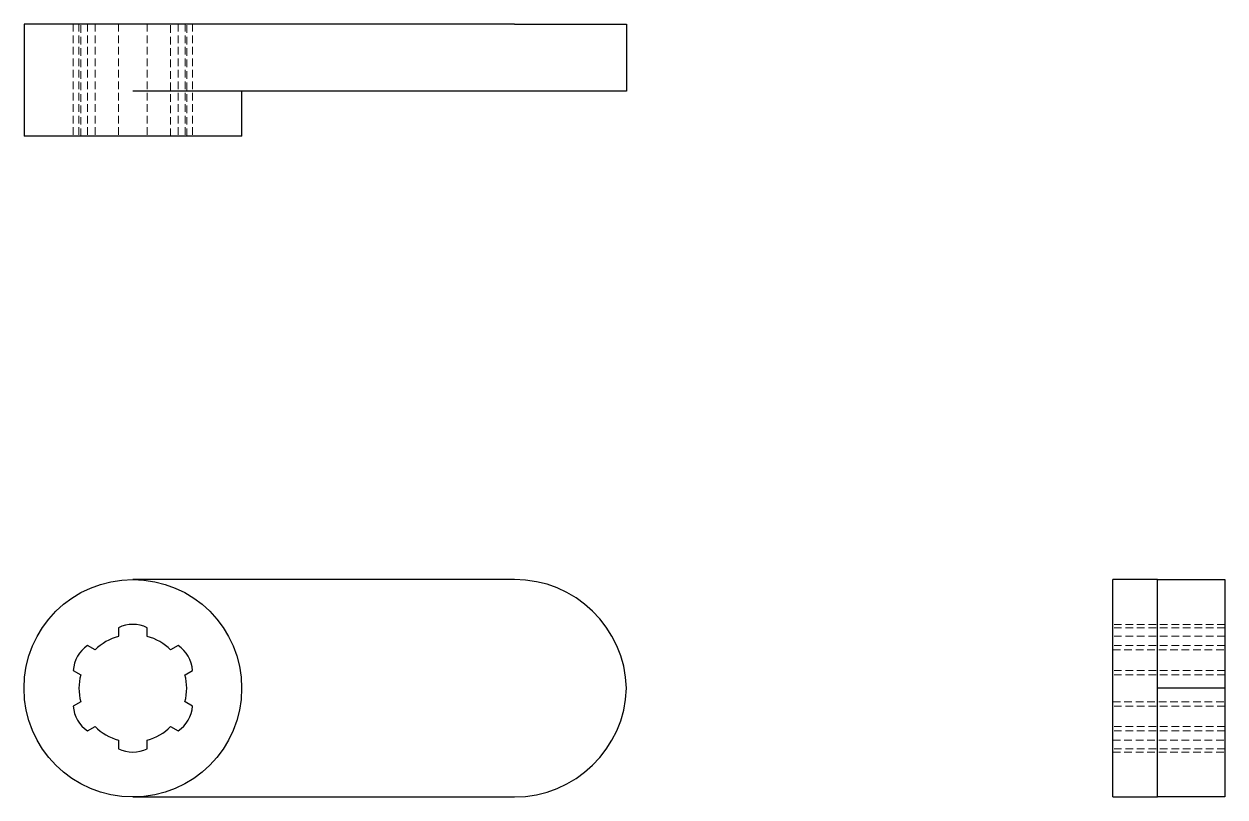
# Model space of a CAD drawing. Header units: millimetres. Extents: x 33 to 232, y 39 to 167.
import ezdxf

# ---------------------------------------------------------------- set-up
doc = ezdxf.new("R2010")
doc.units = ezdxf.units.MM
doc.linetypes.add('HIDDEN', pattern=[1.905, 1.27, -0.635])

msp = doc.modelspace()

# ---------------------------------------------------------------- linework, layer by layer
at = {"color": 7, "linetype": 'Continuous', "lineweight": 25}
for p, q in [((33, 167.31), (33, 148.69)), ((51.06, 167.31), (33, 167.31)), ((114.38, 167.31), (51.06, 167.31)), ((114.38, 167.31), (133, 167.31)), ((133, 167.31), (133, 156.14)), ((114.38, 156.14), (51.06, 156.14)), ((69.13, 148.69), (69.13, 156.14)), ((133, 156.14), (114.38, 156.14)), ((69.13, 148.69), (33, 148.69)), ((114.38, 75.06), (51.06, 75.06)), ((221.14, 75.06), (213.69, 75.06)), ((213.69, 57), (213.69, 75.06)), ((221.14, 57), (221.14, 75.06)), ((221.14, 75.06), (232.31, 75.06)), ((232.31, 75.06), (232.31, 57)), ((48.68, 67.05), (48.68, 65.62)), ((53.45, 65.62), (53.45, 67.05)), ((44.79, 63.37), (43.55, 64.09)), ((58.58, 64.09), (57.33, 63.37)), ((41.17, 59.96), (42.41, 59.24)), ((59.72, 59.24), (60.96, 59.96)), ((213.69, 38.94), (213.69, 57)), ((232.31, 57), (221.14, 57)), ((221.14, 38.94), (221.14, 57)), ((232.31, 57), (232.31, 38.94)), ((42.41, 54.76), (41.17, 54.04)), ((60.96, 54.04), (59.72, 54.76)), ((43.55, 49.91), (44.79, 50.63)), ((57.33, 50.63), (58.58, 49.91)), ((48.68, 48.38), (48.68, 46.95)), ((53.45, 46.95), (53.45, 48.38)), ((51.06, 38.94), (114.38, 38.94)), ((213.69, 38.94), (221.14, 38.94)), ((232.31, 38.94), (221.14, 38.94))]:
    msp.add_line(p, q, dxfattribs=at)
at = {"color": 7, "linetype": 'HIDDEN', "lineweight": 18}
for p, q in [((41.17, 167.31), (41.17, 148.69)), ((42.12, 167.31), (42.12, 148.69)), ((42.41, 148.69), (42.41, 167.31)), ((43.55, 167.31), (43.55, 148.69)), ((44.79, 167.31), (44.79, 148.69)), ((48.68, 167.31), (48.68, 148.69)), ((53.45, 167.31), (53.45, 148.69)), ((57.33, 148.69), (57.33, 167.31)), ((58.58, 167.31), (58.58, 148.69)), ((59.72, 167.31), (59.72, 148.69)), ((60, 148.69), (60, 167.31)), ((60.96, 167.31), (60.96, 148.69)), ((232.31, 67.61), (213.69, 67.61)), ((232.31, 67.05), (213.69, 67.05)), ((232.31, 65.62), (213.69, 65.62)), ((232.31, 64.09), (213.69, 64.09)), ((213.69, 63.37), (232.31, 63.37)), ((232.31, 59.96), (213.69, 59.96)), ((232.31, 59.24), (213.69, 59.24)), ((213.69, 54.76), (232.31, 54.76)), ((232.31, 54.04), (213.69, 54.04)), ((232.31, 50.63), (213.69, 50.63)), ((232.31, 49.91), (213.69, 49.91)), ((213.69, 48.38), (232.31, 48.38)), ((232.31, 46.95), (213.69, 46.95)), ((213.69, 46.39), (232.31, 46.39))]:
    msp.add_line(p, q, dxfattribs=at)
at = {"color": 7, "linetype": 'Continuous', "lineweight": 25}
msp.add_circle((51.06, 57), 18.06, dxfattribs=at)
for centre, radius, start, end in [((114.38, 56.44), 18.62, 1.7221, 90), ((51.06, 62.25), 5.36, 63.6137, 116.3863), ((46.52, 59.62), 5.36, 123.6137, 176.3863), ((51.06, 57), 8.94, 105.466, 134.534), ((51.06, 57), 8.94, 45.466, 74.534), ((55.61, 59.62), 5.36, 3.6137, 56.3863), ((51.06, 57), 8.94, 165.466, 194.534), ((51.06, 57), 8.94, 345.466, 14.534), ((114.38, 57.56), 18.62, 270, 358.2779), ((46.52, 54.38), 5.36, 183.6137, 236.3863), ((55.61, 54.38), 5.36, 303.6137, 356.3863), ((51.06, 57), 8.94, 225.466, 254.534), ((51.06, 57), 8.94, 285.466, 314.534), ((51.06, 51.75), 5.36, 243.6137, 296.3863)]:
    msp.add_arc(centre, radius, start, end, dxfattribs=at)

doc.saveas('drawing.dxf')
